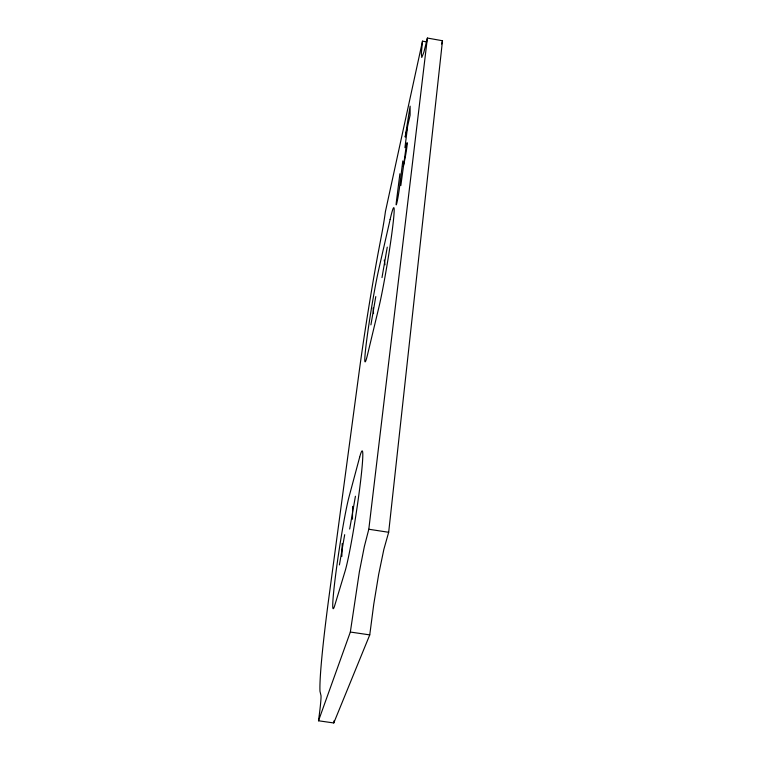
<?xml version="1.0" encoding="UTF-8"?>
<svg xmlns="http://www.w3.org/2000/svg" width="761" height="761" viewBox="0 0 761 761"><rect width="100%" height="100%" fill="white"/><g stroke="black" fill="none" stroke-linecap="round" stroke-linejoin="round"><path stroke-width="1.14" d="M352.486 519.211L352.59 506.388M341.851 556.424L342.231 543.468M422.498 41.151L421.328 53.422L421.775 57.465L423.867 52.252L427.387 38.05L442.493 40.742L388.671 532.281L383.839 549.432L378.645 574.545L373.756 604.253L369.751 634.893L333.775 722.95L318.507 720.781L319.344 714.417A27.396 1.36 -81.8 0 0 320.99 695.554L319.981 691.264A149.365 7.762 -81.3 0 1 329.161 595.454L359.23 371.273A130.844 6.098 -80.7 0 1 377.827 254.688L381.936 233.056A20.652 0.856 -80.6 0 0 385.408 211.653L422.498 41.151L426.835 41.922M318.507 720.781L350.336 632.039L359.392 571.654L364.357 546.484L368.8 529.247L427.387 38.05M402.807 160.932L399.344 188.652A10.045 0.504 -80.4 0 1 396.928 202.626A10.045 0.504 -80.4 0 1 396.433 201.275L399.896 173.765M404.938 147.682L407.611 126.269L410.093 115.196L410.122 106.159L405.194 137.085L407.439 127.039M333.775 722.95L334.041 720.829M400.828 185.579L406.288 145.579A11.425 0.571 -80.3 0 1 406.964 146.454A11.425 0.571 -80.3 0 1 404.205 162.416L403.292 166.383M370.911 324.871L375.782 296.59M381.993 277.594L387.254 247.125M339.416 564.919L344.685 534.679M349.68 529.038L355.425 496.248M441.618 44.005L442.493 40.742M350.336 632.039L369.751 634.893M368.8 529.247L388.671 532.281M384.248 260.091L384.999 264.79M373.128 308.005L373.556 313.608M390.117 219.501L378.759 269.375A51.691 2.378 -80.7 0 0 366.85 339.016A51.691 2.378 -80.7 0 0 367.668 354.112L378.845 307.463A55.296 2.702 -80.6 0 0 392.305 229.917A55.296 2.702 -80.6 0 0 390.117 219.501M359.649 457.228L348.938 497.218A58.901 3.015 -81.3 0 0 336.02 571.901A58.901 3.015 -81.3 0 0 334.792 605.28L345.028 571.349A63.058 3.501 -81.3 0 0 359.725 488.172A63.058 3.501 -81.3 0 0 359.649 457.228"/></g></svg>
